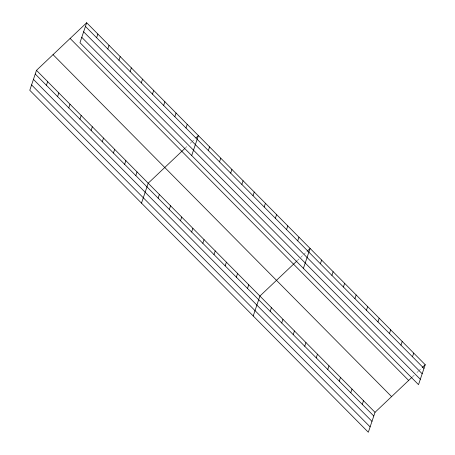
<?xml version="1.0" encoding="UTF-8"?>
<svg xmlns="http://www.w3.org/2000/svg" width="455" height="455" viewBox="0 0 455 455"><rect width="100%" height="100%" fill="white"/><g stroke="black" fill="none" stroke-linecap="round" stroke-linejoin="round"><path stroke-width="0.34" stroke-dasharray="2.27 1.71" d="M185.248 148.074L187.682 145.765M190.116 143.456L191.578 142.068M192.067 141.607L194.99 138.832M297.451 260.465L300.374 257.689M300.863 257.229L303.297 254.919M303.786 254.459L306.71 251.683M412.554 376.734L414.505 374.886M416.939 372.577L418.401 371.189M418.89 370.728L421.813 367.953"/><path stroke-width="0.68" d="M86.683 22.75L79.978 42.679L418.515 384.646L425.22 364.722L86.683 22.75L36.485 70.354L29.78 90.278L368.317 432.25L375.022 412.321L412.065 377.195M46.416 85.318L47.656 81.638M57.592 96.602L58.826 92.922M68.762 107.886L70.002 104.206M96.614 37.714L97.853 34.034M79.932 119.17L81.172 115.49M107.79 48.998L109.024 45.318M91.108 130.454L92.342 126.78M118.96 60.282L120.2 56.608M102.278 141.744L103.513 138.064M130.13 71.572L131.37 67.892M113.449 153.028L114.688 149.348M141.306 82.856L142.54 79.176M124.619 164.312L125.859 160.632M152.476 94.139L153.716 90.46M135.795 175.596L137.029 171.916M163.646 105.424L164.886 101.744M141.494 203.129L148.205 183.2L184.758 148.535M174.817 116.707L176.057 113.028M158.135 198.164L159.375 194.49M185.993 127.997L187.227 124.317M169.305 209.454L170.545 205.774M191.697 155.525L198.403 135.601L195.963 137.91M180.481 220.738L181.716 217.058M208.333 150.565L209.573 146.885M191.652 232.022L192.892 228.342M219.503 161.849L220.743 158.169M202.822 243.306L204.062 239.626M230.679 173.133L231.913 169.453M213.992 254.59L215.232 250.915M241.85 184.417L243.089 180.743M225.168 265.879L226.402 262.199M253.02 195.707L254.26 192.027M236.338 277.163L237.578 273.483M264.196 206.991L265.43 203.311M247.509 288.447L248.749 284.767M275.366 218.275L276.6 214.595M253.213 315.98L259.919 296.051L296.961 260.925M286.536 229.559L287.776 225.879M270.19 311.357L271.43 307.682M297.707 240.843L298.946 237.169M281.702 322.987L282.942 319.308M303.411 268.376L310.117 248.453L307.193 251.223M293.213 334.613L294.453 330.933M320.388 263.758L321.628 260.078M304.725 346.238L305.959 342.564M331.9 275.383L333.14 271.703M316.236 357.869L317.471 354.189M343.411 287.008L344.651 283.334M327.742 369.494L328.982 365.814M354.923 298.639L356.157 294.959M339.254 381.119L340.494 377.44M366.434 310.264L367.668 306.585M350.765 392.75L352.005 389.07M377.94 321.89L379.18 318.216M362.277 404.376L363.511 400.696M389.452 333.521L390.691 329.841M400.963 345.146L402.203 341.466M412.475 356.771L413.709 353.097M422.297 367.492L425.22 364.722M85.443 26.43L423.986 368.402M83.64 31.793L422.177 373.76M81.781 37.316L420.318 379.288M70.115 38.459L408.658 380.431M53.047 54.645L391.59 396.612M36.485 70.354L375.022 412.321M35.245 74.028L373.788 416.001M33.442 79.392L371.98 421.364M31.583 84.914L370.12 426.887"/></g></svg>
